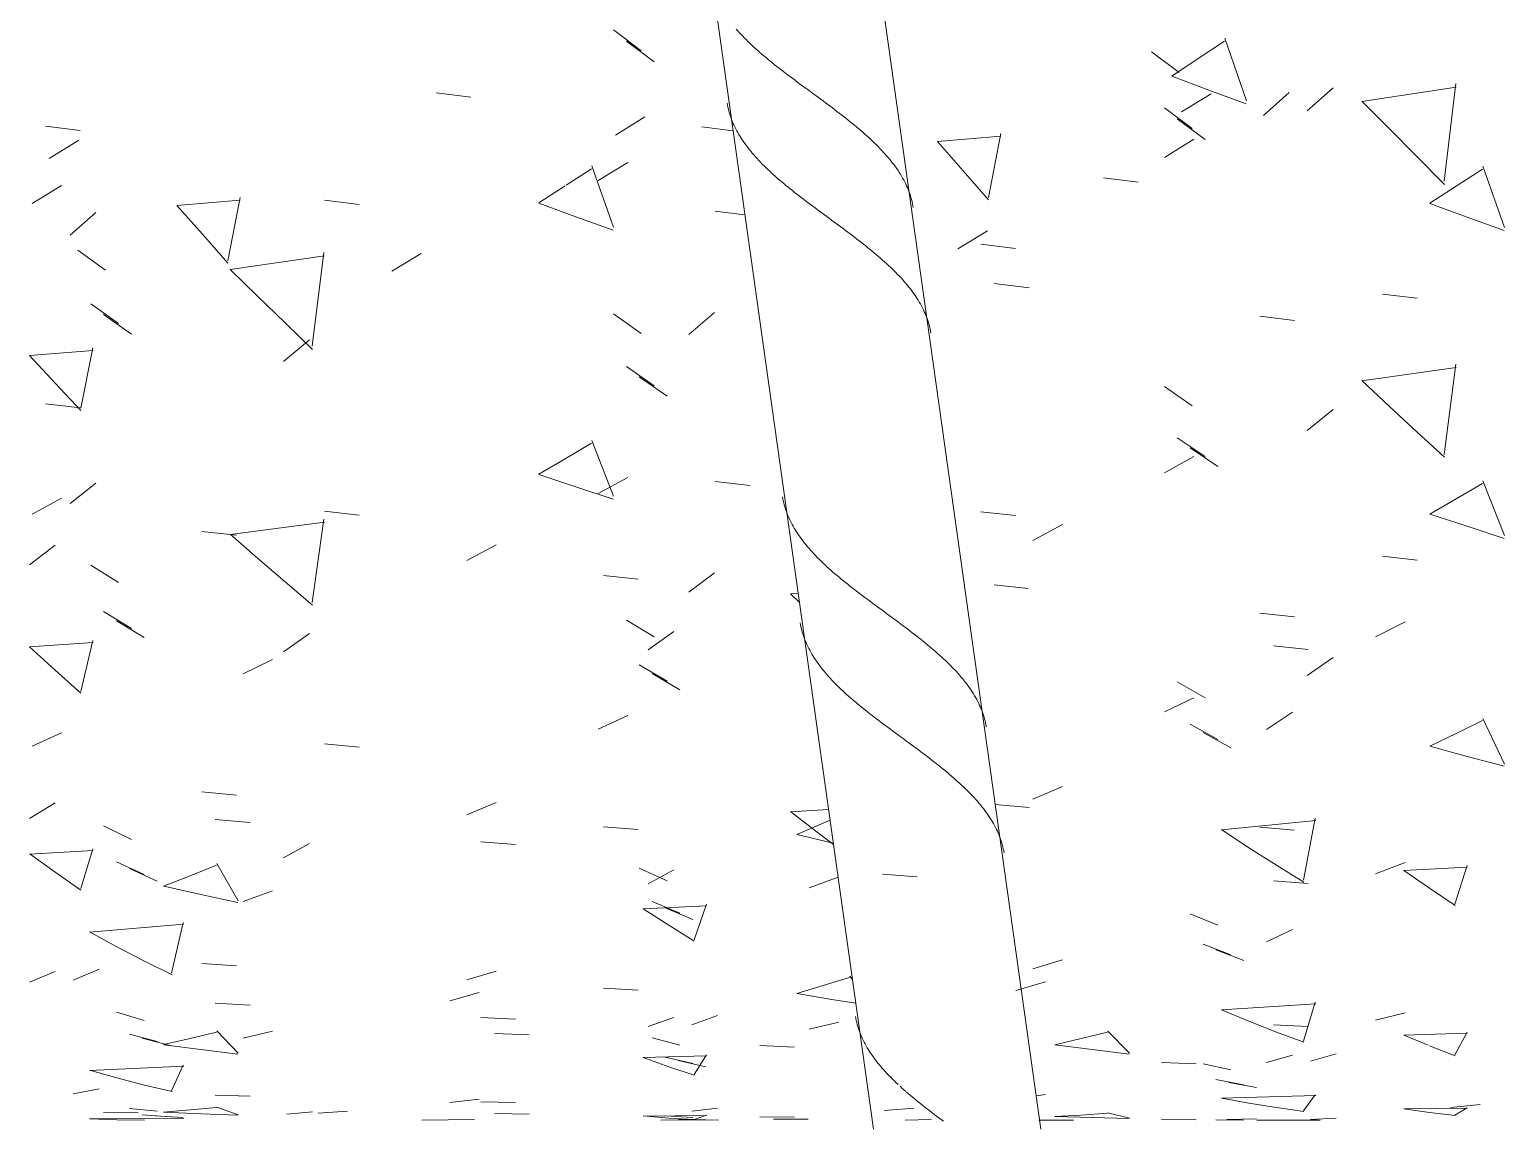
# Model space of a CAD drawing. Header units: inches. Extents: x -16566 to 235, y -92 to 81.
# Drawn here: x -16550.211 to -16545.761, y -55.836 to -52.539 of the extents above; entities that cross this region are included whole.
import ezdxf

# ---------------------------------------------------------------- set-up
doc = ezdxf.new("R2010")
doc.units = ezdxf.units.IN
doc.header["$MEASUREMENT"] = 0
doc.layers.add('A-WALL', color=113, linetype='Continuous', lineweight=18)
doc.layers.add('A-WALL-PATT', color=111, linetype='Continuous', lineweight=18)

# ---------------------------------------------------------------- blocks, each defined once
blk = doc.blocks.new('FP_1-DETAIL - FLOOR FRAMING - HOLLOWCORE SLAB FRONT')
at = {"layer": 'A-WALL-PATT', "color": 8, "lineweight": 9}
for p, q in [((16758.7396, -52.5746), (16758.8234, -52.6376)), ((16760.7937, -52.7849), (16760.8716, -52.7154)), ((16760.4016, -52.8089), (16760.4854, -52.8713)), ((16760.3631, -52.9257), (16760.4521, -52.8709)), ((16758.6548, -52.9952), (16758.7439, -52.9406)), ((16761.324, -52.9523), (16761.3889, -53.1374)), ((16761.2432, -53.0127), (16761.3228, -52.9611)), ((16756.9466, -53.0644), (16757.0357, -53.0101)), ((16761.1636, -53.0642), (16761.2432, -53.0127)), ((16757.8287, -53.0544), (16757.9334, -53.0676)), ((16761.1639, -53.0647), (16761.2759, -53.1057)), ((16761.2759, -53.1057), (16761.388, -53.1466)), ((16759.8497, -53.3064), (16759.9544, -53.3193)), ((16757.1622, -53.3996), (16757.246, -53.4591)), ((16760.6508, -53.4047), (16760.7555, -53.4175)), ((16757.7054, -53.5418), (16757.7833, -53.4764)), ((16756.939, -53.524), (16757.1303, -53.5087)), ((16756.939, -53.5234), (16757.0162, -53.6071)), ((16757.1301, -53.5008), (16757.0931, -53.6828)), ((16757.0162, -53.6071), (16757.0933, -53.6899)), ((16758.7785, -53.5878), (16758.8623, -53.6459)), ((16760.4406, -53.8025), (16760.5243, -53.8589)), ((16757.4586, -54.0544), (16757.5633, -54.066)), ((16759.9662, -54.0818), (16760.0553, -54.0339)), ((16756.9386, -54.155), (16757.0165, -54.0957)), ((16758.258, -54.142), (16758.347, -54.0947)), ((16758.6706, -54.1873), (16758.7753, -54.1986)), ((16757.2011, -54.3241), (16757.2849, -54.3749)), ((16760.9997, -54.3727), (16761.0888, -54.3278)), ((16758.8048, -54.4122), (16758.8827, -54.3563)), ((16760.6915, -54.4004), (16760.7962, -54.4112)), ((16757.5833, -54.4845), (16757.6723, -54.4409)), ((16758.8174, -54.4837), (16758.9012, -54.5324)), ((16760.671, -54.6528), (16760.7489, -54.6007)), ((16760.4795, -54.6617), (16760.5632, -54.7077)), ((16757.4993, -54.9242), (16757.604, -54.9331)), ((16760.5346, -54.9548), (16760.6177, -55.0093)), ((16760.5348, -54.9552), (16760.8194, -54.9269)), ((16760.8177, -54.9199), (16760.7823, -55.1078)), ((16758.3004, -54.9914), (16758.4051, -55)), ((16760.6177, -55.0093), (16760.7007, -55.0623)), ((16757.24, -55.0723), (16757.3238, -55.1104)), ((16757.3434, -55.1256), (16757.423, -55.0942)), ((16757.423, -55.0942), (16757.5026, -55.0621)), ((16757.5038, -55.0566), (16757.5687, -55.1696)), ((16759.5124, -55.0888), (16759.6171, -55.097)), ((16760.7007, -55.0623), (16760.7838, -55.1137)), ((16761.0855, -55.0781), (16761.2768, -55.0681)), ((16761.0855, -55.0777), (16761.1626, -55.1318)), ((16761.2766, -55.0629), (16761.2396, -55.1796)), ((16757.3437, -55.1259), (16757.4557, -55.1507)), ((16761.1626, -55.1318), (16761.2398, -55.184)), ((16757.4557, -55.1507), (16757.5677, -55.1751)), ((16758.9813, -55.1797), (16758.9443, -55.2876)), ((16758.7903, -55.1938), (16758.9815, -55.1845)), ((16758.7903, -55.1934), (16758.8674, -55.2435)), ((16758.8563, -55.1906), (16758.9401, -55.2259)), ((16757.1194, -55.2637), (16757.2025, -55.3084)), ((16757.1196, -55.2641), (16757.4042, -55.2406)), ((16757.4025, -55.2348), (16757.3672, -55.388)), ((16758.8674, -55.2435), (16758.9445, -55.2917)), ((16757.2025, -55.3084), (16757.2856, -55.3514)), ((16757.2856, -55.3514), (16757.3687, -55.3926)), ((16760.5184, -55.3176), (16760.6022, -55.3494)), ((16757.0708, -55.4094), (16757.1486, -55.3761)), ((16758.2064, -55.4712), (16758.2955, -55.4467)), ((16759.9146, -55.4399), (16760.0037, -55.4144)), ((16758.937, -55.544), (16759.0148, -55.5162)), ((16758.3412, -55.5697), (16758.4459, -55.5747)), ((16760.1117, -55.5855), (16760.1913, -55.5662)), ((16760.1926, -55.5628), (16760.2574, -55.6297)), ((16757.2789, -55.5842), (16757.3627, -55.6066)), ((16759.1423, -55.6068), (16759.247, -55.6115)), ((16760.0321, -55.6042), (16760.1117, -55.5855)), ((16760.0324, -55.6044), (16760.1444, -55.6188)), ((16760.1444, -55.6188), (16760.2565, -55.6328)), ((16758.8953, -55.6518), (16758.979, -55.6709)), ((16760.3542, -55.6578), (16760.4589, -55.6619)), ((16760.8032, -55.6538), (16760.881, -55.6315)), ((16760.5573, -55.7176), (16760.6411, -55.7327)), ((16757.7148, -55.8141), (16757.7927, -55.8065)), ((16757.8095, -55.8109), (16757.8986, -55.8046)), ((16759.5178, -55.8027), (16759.6068, -55.7952)), ((16761.226, -55.7931), (16761.3151, -55.7845)), ((16757.162, -55.8084), (16757.2667, -55.8099)), ((16757.3178, -55.819), (16757.4016, -55.8237)), ((16758.122, -55.8318), (16758.2016, -55.8309)), ((16758.2016, -55.8309), (16758.2812, -55.8293)), ((16758.8431, -55.8317), (16758.9321, -55.8306)), ((16758.9342, -55.8304), (16759.0179, -55.8317)), ((16759.183, -55.8287), (16759.2877, -55.8292)), ((16759.581, -55.8316), (16759.6589, -55.8301)), ((16759.9841, -55.8316), (16760.0888, -55.8317)), ((16760.5513, -55.8302), (16760.6404, -55.8281)), ((16760.6415, -55.8318), (16760.8328, -55.8317))]:
    blk.add_line(p, q, dxfattribs=at)
blk = doc.blocks.new('FP_3-DETAIL - FLOOR FRAMING - HOLLOWCORE SLAB FRONT')
at = {"layer": 'A-WALL-PATT', "color": 9, "lineweight": 9}
for p, q in [((16758.7007, -52.5408), (16758.7845, -52.6039)), ((16760.959, -52.7564), (16761.2436, -52.7134)), ((16761.2419, -52.7028), (16761.2066, -52.9973)), ((16760.3627, -52.7755), (16760.4465, -52.8379)), ((16760.9588, -52.7557), (16761.0419, -52.8398)), ((16756.9869, -52.8315), (16757.0916, -52.8448)), ((16761.0419, -52.8398), (16761.125, -52.9236)), ((16758.6353, -52.9511), (16758.7002, -53.1363)), ((16761.125, -52.9236), (16761.2081, -53.007)), ((16758.5577, -53.0094), (16758.6341, -52.9599)), ((16758.4749, -53.063), (16758.5545, -53.0115)), ((16758.4752, -53.0635), (16758.5872, -53.1045)), ((16759.0079, -53.0876), (16759.0971, -53.0988)), ((16757.0613, -53.1602), (16757.1392, -53.0923)), ((16758.5872, -53.1045), (16758.6992, -53.1455)), ((16757.5438, -53.2643), (16757.8284, -53.2227)), ((16757.8268, -53.2125), (16757.7914, -53.4958)), ((16759.809, -53.1879), (16759.9137, -53.201)), ((16757.5437, -53.2636), (16757.6267, -53.3447)), ((16757.6267, -53.3447), (16757.7098, -53.4252)), ((16761.0209, -53.338), (16761.1256, -53.3509)), ((16757.1233, -53.3676), (16757.207, -53.4273)), ((16758.9275, -53.4601), (16759.0054, -53.3941)), ((16757.7098, -53.4252), (16757.7929, -53.505)), ((16758.7396, -53.5565), (16758.8234, -53.6149)), ((16760.7937, -53.7503), (16760.8716, -53.6866)), ((16760.4016, -53.7721), (16760.4854, -53.8288)), ((16760.3631, -53.8781), (16760.4521, -53.8285)), ((16758.6548, -53.9406), (16758.7439, -53.8915)), ((16761.2432, -53.9563), (16761.3228, -53.91)), ((16761.324, -53.902), (16761.3889, -54.0673)), ((16756.9466, -54.0025), (16757.0357, -53.9539)), ((16761.1636, -54.0022), (16761.2432, -53.9563)), ((16757.8287, -53.9935), (16757.9334, -54.0053)), ((16761.1639, -54.0027), (16761.2759, -54.0392)), ((16761.2759, -54.0392), (16761.388, -54.0755)), ((16759.2343, -54.2435), (16759.2578, -54.2418)), ((16759.2343, -54.2429), (16759.2616, -54.2691)), ((16759.8497, -54.2158), (16759.9513, -54.2267)), ((16757.1622, -54.2966), (16757.246, -54.3478)), ((16760.6508, -54.301), (16760.7555, -54.312)), ((16757.7054, -54.4184), (16757.7833, -54.3626)), ((16756.939, -54.4033), (16757.1303, -54.3902)), ((16756.939, -54.4027), (16757.0162, -54.4737)), ((16757.1301, -54.3834), (16757.0931, -54.5374)), ((16758.7785, -54.4574), (16758.8623, -54.5064)), ((16757.0162, -54.4737), (16757.0933, -54.5433)), ((16760.4406, -54.6368), (16760.5243, -54.6832)), ((16759.9662, -54.8629), (16760.0553, -54.8248)), ((16757.4586, -54.8411), (16757.5633, -54.8504)), ((16756.9386, -54.9207), (16757.0165, -54.8739)), ((16758.258, -54.9105), (16758.347, -54.8731)), ((16758.6706, -54.9459), (16758.7753, -54.9548)), ((16759.2535, -54.9692), (16759.3331, -54.9349)), ((16759.3331, -54.9349), (16759.3539, -54.9258)), ((16759.2538, -54.9696), (16759.3638, -54.9961)), ((16757.2011, -55.0515), (16757.2849, -55.0901)), ((16758.8048, -55.1182), (16758.8827, -55.076)), ((16760.9997, -55.0884), (16761.0888, -55.0544)), ((16759.2915, -55.1307), (16759.3782, -55.0985)), ((16760.6915, -55.1093), (16760.7962, -55.1174)), ((16757.5833, -55.1719), (16757.6723, -55.1396)), ((16758.8174, -55.1714), (16758.9012, -55.2071)), ((16760.671, -55.2938), (16760.7489, -55.2567)), ((16760.4795, -55.3002), (16760.5632, -55.3325)), ((16757.4993, -55.4787), (16757.604, -55.4845)), ((16760.5348, -55.4988), (16760.8194, -55.4805)), ((16760.8177, -55.4759), (16760.7823, -55.5933)), ((16758.3004, -55.5218), (16758.4051, -55.5272)), ((16760.5346, -55.4985), (16760.6177, -55.5331)), ((16760.6177, -55.5331), (16760.7007, -55.5658)), ((16757.24, -55.5719), (16757.3238, -55.5948)), ((16757.423, -55.5851), (16757.5026, -55.5657)), ((16757.5038, -55.5623), (16757.5687, -55.6293)), ((16760.7007, -55.5658), (16760.7838, -55.5967)), ((16761.0855, -55.5754), (16761.2768, -55.5694)), ((16761.0855, -55.5752), (16761.159, -55.6059)), ((16761.2766, -55.5662), (16761.2396, -55.635)), ((16757.3434, -55.6038), (16757.423, -55.5851)), ((16757.3437, -55.604), (16757.4557, -55.6184)), ((16757.4557, -55.6184), (16757.5677, -55.6324)), ((16761.1626, -55.6074), (16761.2398, -55.6375)), ((16757.1196, -55.6814), (16757.4042, -55.6688)), ((16757.4025, -55.6657), (16757.3672, -55.7429)), ((16758.7903, -55.643), (16758.9815, -55.6378)), ((16758.7903, -55.6428), (16758.8674, -55.6704)), ((16758.8563, -55.6412), (16758.9401, -55.6608)), ((16758.8674, -55.6704), (16758.9445, -55.6958)), ((16758.9813, -55.635), (16758.9443, -55.6937)), ((16757.1194, -55.6812), (16757.2025, -55.7044)), ((16757.2025, -55.7044), (16757.2856, -55.7257)), ((16760.5184, -55.7091), (16760.6022, -55.7247)), ((16757.0708, -55.7526), (16757.1486, -55.7374)), ((16757.2856, -55.7257), (16757.3687, -55.7451)), ((16759.9758, -55.7583), (16760.0037, -55.7548)), ((16758.2064, -55.7785), (16758.2955, -55.7686)), ((16758.937, -55.8044), (16759.0148, -55.7952)), ((16757.2789, -55.816), (16757.3627, -55.8213)), ((16758.3412, -55.8121), (16758.4459, -55.8135)), ((16758.8953, -55.8292), (16758.979, -55.8311)), ((16759.1423, -55.8214), (16759.247, -55.8224)), ((16760.0321, -55.8208), (16760.1117, -55.8163)), ((16760.0324, -55.8208), (16760.1444, -55.8239)), ((16760.1117, -55.8163), (16760.1913, -55.8111)), ((16760.1444, -55.8239), (16760.2565, -55.8264)), ((16760.1926, -55.8101), (16760.2574, -55.8259)), ((16760.3542, -55.8299), (16760.4589, -55.8303)), ((16760.8032, -55.8295), (16760.881, -55.8262))]:
    blk.add_line(p, q, dxfattribs=at)
blk = doc.blocks.new('FP_5-DETAIL - FLOOR FRAMING - HOLLOWCORE SLAB FRONT')
at = {"layer": 'A-WALL-PATT', "color": 9, "lineweight": 9}
for p, q in [((16760.4646, -52.6274), (16760.5442, -52.5748)), ((16760.5454, -52.5658), (16760.6103, -52.7549)), ((16760.3238, -52.6068), (16760.4076, -52.6697)), ((16760.385, -52.6799), (16760.4646, -52.6274)), ((16760.3853, -52.6804), (16760.4973, -52.7224)), ((16758.1661, -52.7308), (16758.2707, -52.7442)), ((16760.4146, -52.7885), (16760.5037, -52.7333)), ((16760.4973, -52.7224), (16760.6093, -52.7643)), ((16760.6616, -52.7986), (16760.7395, -52.7292)), ((16758.7064, -52.8586), (16758.7955, -52.8035)), ((16758.9671, -52.8333), (16759.0615, -52.8454)), ((16759.6783, -52.8777), (16759.8695, -52.8615)), ((16759.8693, -52.8532), (16759.8323, -53.0465)), ((16756.9982, -52.9284), (16757.0872, -52.8735)), ((16759.6783, -52.8771), (16759.7554, -52.9658)), ((16759.7554, -52.9658), (16759.8325, -53.054)), ((16760.1791, -52.9875), (16760.2838, -53.0007)), ((16757.5741, -53.0467), (16757.5371, -53.2373)), ((16757.383, -53.0709), (16757.5743, -53.0549)), ((16757.383, -53.0703), (16757.4602, -53.1578)), ((16757.4602, -53.1578), (16757.5373, -53.2448)), ((16759.7399, -53.2013), (16759.829, -53.1475)), ((16757.0844, -53.2055), (16757.1681, -53.2661)), ((16758.0317, -53.2693), (16758.1208, -53.2158)), ((16758.7007, -53.3975), (16758.7845, -53.457)), ((16760.959, -53.5997), (16761.2436, -53.5596)), ((16761.2419, -53.5498), (16761.2066, -53.8221)), ((16760.3627, -53.6175), (16760.4465, -53.6754)), ((16760.9588, -53.5991), (16761.0419, -53.6772)), ((16756.9869, -53.6695), (16757.0916, -53.6818)), ((16761.0419, -53.6772), (16761.125, -53.7545)), ((16761.125, -53.7545), (16761.2081, -53.8309)), ((16758.5545, -53.8351), (16758.6341, -53.7879)), ((16758.6353, -53.7798), (16758.7002, -53.9485)), ((16758.4749, -53.882), (16758.5545, -53.8351)), ((16758.4752, -53.8825), (16758.5872, -53.9198)), ((16757.0613, -53.9702), (16757.1392, -53.9087)), ((16758.5872, -53.9198), (16758.6992, -53.9569)), ((16759.0079, -53.9044), (16759.1126, -53.9164)), ((16757.5438, -54.0638), (16757.8284, -54.0265)), ((16757.8268, -54.0173), (16757.7914, -54.2691)), ((16759.809, -53.9952), (16759.9137, -54.0069)), ((16757.5437, -54.0632), (16757.6267, -54.1356)), ((16757.1233, -54.156), (16757.207, -54.2088)), ((16757.6267, -54.1356), (16757.7098, -54.207)), ((16761.0209, -54.1296), (16761.1256, -54.1411)), ((16758.9275, -54.2378), (16759.0054, -54.1794)), ((16757.7098, -54.207), (16757.7929, -54.2772)), ((16758.7396, -54.3222), (16758.8234, -54.3731)), ((16760.7937, -54.4899), (16760.8716, -54.4352)), ((16760.4016, -54.5086), (16760.4854, -54.5569)), ((16760.3631, -54.5987), (16760.4521, -54.5567)), ((16758.6548, -54.6514), (16758.7439, -54.6101)), ((16761.2432, -54.6645), (16761.3228, -54.6256)), ((16761.324, -54.6189), (16761.3889, -54.757)), ((16756.9466, -54.7031), (16757.0357, -54.6625)), ((16761.1636, -54.7029), (16761.2432, -54.6645)), ((16757.8287, -54.6956), (16757.9334, -54.7054)), ((16761.1639, -54.7033), (16761.2759, -54.7337)), ((16761.2759, -54.7337), (16761.388, -54.7637)), ((16759.2343, -54.9009), (16759.3495, -54.8943)), ((16759.2343, -54.9005), (16759.3114, -54.9599)), ((16759.8522, -54.8787), (16759.9544, -54.8876)), ((16757.1622, -54.9436), (16757.246, -54.9845)), ((16759.3114, -54.9599), (16759.3643, -54.9994)), ((16760.6508, -54.9472), (16760.7555, -54.956)), ((16757.7054, -55.0403), (16757.7833, -54.9963)), ((16756.939, -55.0284), (16757.1303, -55.0181)), ((16756.9402, -55.0288), (16757.0162, -55.0836)), ((16757.1301, -55.0128), (16757.0931, -55.1329)), ((16757.0162, -55.0836), (16757.0933, -55.1375)), ((16758.7785, -55.0709), (16758.8623, -55.109)), ((16760.4406, -55.2087), (16760.5243, -55.2435)), ((16757.4586, -55.3593), (16757.5633, -55.3659)), ((16759.9662, -55.3749), (16760.0553, -55.3475)), ((16756.9388, -55.4157), (16757.0165, -55.3827)), ((16758.258, -55.4086), (16758.347, -55.3822)), ((16759.3331, -55.4257), (16759.4127, -55.4012)), ((16759.4139, -55.397), (16759.4215, -55.407)), ((16758.6706, -55.4334), (16758.7753, -55.4395)), ((16759.2535, -55.4495), (16759.3331, -55.4257)), ((16759.2538, -55.4497), (16759.3658, -55.4683)), ((16759.3658, -55.4683), (16759.4317, -55.479)), ((16757.2011, -55.5054), (16757.2849, -55.531)), ((16758.8048, -55.5494), (16758.8827, -55.5218)), ((16759.2915, -55.5575), (16759.3806, -55.5359)), ((16760.9997, -55.5299), (16761.0888, -55.5074)), ((16757.5833, -55.5838), (16757.6723, -55.5632)), ((16758.8174, -55.5834), (16758.9012, -55.6058)), ((16760.6915, -55.5436), (16760.7962, -55.5489)), ((16760.4795, -55.6617), (16760.5632, -55.6802)), ((16760.671, -55.658), (16760.7489, -55.636)), ((16757.4993, -55.7565), (16757.604, -55.7592)), ((16760.5348, -55.7658), (16760.8194, -55.7573)), ((16760.8177, -55.7552), (16760.7823, -55.804)), ((16757.24, -55.7963), (16757.3238, -55.8045)), ((16757.3434, -55.8076), (16757.423, -55.8011)), ((16757.423, -55.8011), (16757.5026, -55.7939)), ((16757.5038, -55.7926), (16757.5687, -55.8155)), ((16758.3004, -55.776), (16758.4051, -55.7783)), ((16760.5346, -55.7656), (16760.6177, -55.7808)), ((16760.6177, -55.7808), (16760.7007, -55.794)), ((16760.7007, -55.794), (16760.7838, -55.8052)), ((16761.0855, -55.7976), (16761.2768, -55.7953)), ((16761.0855, -55.7975), (16761.1626, -55.8088)), ((16761.2766, -55.7941), (16761.2396, -55.8171)), ((16757.1194, -55.8276), (16757.2025, -55.8308)), ((16757.1196, -55.8277), (16757.4042, -55.8253)), ((16757.2025, -55.8308), (16757.2856, -55.8319)), ((16757.3437, -55.8076), (16757.4557, -55.8123)), ((16757.4557, -55.8123), (16757.5677, -55.8164)), ((16758.7903, -55.8193), (16758.9815, -55.8179)), ((16758.7903, -55.8192), (16758.8674, -55.8256)), ((16758.8563, -55.8188), (16758.9401, -55.8236)), ((16758.8674, -55.8256), (16758.9445, -55.8298)), ((16758.9813, -55.8171), (16758.9443, -55.8295)), ((16760.5184, -55.8312), (16760.6022, -55.8319)), ((16761.1626, -55.8088), (16761.2398, -55.8178))]:
    blk.add_line(p, q, dxfattribs=at)
blk = doc.blocks.new('Dowel6 - Dowel-1940222-DETAIL - FLOOR FRAMING - HOLLOWCORE SLAB FRONT')
at = {"layer": 'A-WALL', "lineweight": 9}
for name in ['FP_1-DETAIL - FLOOR FRAMING - HOLLOWCORE SLAB FRONT', 'FP_3-DETAIL - FLOOR FRAMING - HOLLOWCORE SLAB FRONT', 'FP_5-DETAIL - FLOOR FRAMING - HOLLOWCORE SLAB FRONT']:
    blk.add_blockref(name, (-16653.575, 0), dxfattribs=at)
blk = doc.blocks.new('FP_7-DETAIL - FLOOR FRAMING - HOLLOWCORE SLAB FRONT')
at = {"layer": 'A-WALL', "lineweight": 9}
for p, q in [((16758.5705, -49.3516), (16759.3501, -54.899)), ((16759.8551, -54.899), (16759.0754, -49.3516)), ((16759.3502, -54.8993), (16759.485, -55.8586)), ((16759.9899, -55.8586), (16759.8551, -54.8993))]:
    blk.add_line(p, q, dxfattribs=at)
at = {"layer": 'A-WALL-PATT', "color": 8, "lineweight": 9}
for p, q in [((16759.0707, -52.5381), (16759.0756, -52.5436)), ((16759.0756, -52.5436), (16759.0806, -52.5491)), ((16759.0806, -52.5491), (16759.0857, -52.5546)), ((16759.0857, -52.5546), (16759.0909, -52.56)), ((16759.0909, -52.56), (16759.0962, -52.5655)), ((16759.0962, -52.5655), (16759.1016, -52.5709)), ((16759.1016, -52.5709), (16759.1071, -52.5763)), ((16759.1071, -52.5763), (16759.1128, -52.5818)), ((16759.1128, -52.5818), (16759.1185, -52.5871)), ((16759.1185, -52.5871), (16759.1243, -52.5925)), ((16759.1243, -52.5925), (16759.1302, -52.5979)), ((16759.1302, -52.5979), (16759.1362, -52.6032)), ((16759.1362, -52.6032), (16759.1422, -52.6086)), ((16759.1422, -52.6086), (16759.1484, -52.6139)), ((16759.1484, -52.6139), (16759.1546, -52.6192)), ((16759.1546, -52.6192), (16759.1609, -52.6245)), ((16759.1609, -52.6245), (16759.1673, -52.6298)), ((16759.1673, -52.6298), (16759.1738, -52.6351)), ((16759.1738, -52.6351), (16759.1803, -52.6404)), ((16759.1803, -52.6404), (16759.1869, -52.6457)), ((16759.1869, -52.6457), (16759.1935, -52.651)), ((16759.1935, -52.651), (16759.2002, -52.6562)), ((16759.2002, -52.6562), (16759.207, -52.6615)), ((16759.207, -52.6615), (16759.2137, -52.6667)), ((16759.2137, -52.6667), (16759.2206, -52.6719)), ((16759.2206, -52.6719), (16759.2275, -52.6772)), ((16759.2275, -52.6772), (16759.2344, -52.6824)), ((16759.2344, -52.6824), (16759.2413, -52.6876)), ((16759.2413, -52.6876), (16759.2483, -52.6928)), ((16759.2483, -52.6928), (16759.2553, -52.698)), ((16759.2553, -52.698), (16759.2623, -52.7032)), ((16759.2623, -52.7032), (16759.2694, -52.7084)), ((16759.2694, -52.7084), (16759.2764, -52.7137)), ((16759.2764, -52.7137), (16759.2835, -52.7189)), ((16759.2835, -52.7189), (16759.2906, -52.7241)), ((16759.2906, -52.7241), (16759.2977, -52.7293)), ((16759.2977, -52.7293), (16759.3047, -52.7345)), ((16759.3047, -52.7345), (16759.3118, -52.7397)), ((16759.0436, -52.7623), (16759.0447, -52.7683)), ((16759.0447, -52.7683), (16759.0459, -52.7744)), ((16759.0459, -52.7744), (16759.0473, -52.7804)), ((16759.0473, -52.7804), (16759.0488, -52.7863)), ((16759.3118, -52.7397), (16759.3189, -52.7449)), ((16759.3189, -52.7449), (16759.326, -52.7501)), ((16759.326, -52.7501), (16759.333, -52.7553)), ((16759.333, -52.7553), (16759.34, -52.7605)), ((16759.34, -52.7605), (16759.347, -52.7657)), ((16759.347, -52.7657), (16759.354, -52.7709)), ((16759.354, -52.7709), (16759.361, -52.7761)), ((16759.361, -52.7761), (16759.3679, -52.7814)), ((16759.0488, -52.7863), (16759.0505, -52.7923)), ((16759.0505, -52.7923), (16759.0524, -52.7982)), ((16759.0524, -52.7982), (16759.0544, -52.8042)), ((16759.0544, -52.8042), (16759.0565, -52.8101)), ((16759.0565, -52.8101), (16759.0588, -52.8159)), ((16759.0588, -52.8159), (16759.0612, -52.8218)), ((16759.0612, -52.8218), (16759.0638, -52.8276)), ((16759.3679, -52.7814), (16759.3747, -52.7866)), ((16759.3747, -52.7866), (16759.3816, -52.7918)), ((16759.3816, -52.7918), (16759.3884, -52.7971)), ((16759.3884, -52.7971), (16759.3951, -52.8023)), ((16759.3951, -52.8023), (16759.4018, -52.8076)), ((16759.4018, -52.8076), (16759.4084, -52.8128)), ((16759.4084, -52.8128), (16759.415, -52.8181)), ((16759.415, -52.8181), (16759.4215, -52.8234)), ((16759.4215, -52.8234), (16759.428, -52.8287)), ((16759.0638, -52.8276), (16759.0666, -52.8334)), ((16759.0666, -52.8334), (16759.0694, -52.8392)), ((16759.0694, -52.8392), (16759.0725, -52.845)), ((16759.0725, -52.845), (16759.0756, -52.8507)), ((16759.0756, -52.8507), (16759.0789, -52.8565)), ((16759.0789, -52.8565), (16759.0824, -52.8622)), ((16759.0824, -52.8622), (16759.086, -52.8679)), ((16759.086, -52.8679), (16759.0897, -52.8735)), ((16759.428, -52.8287), (16759.4344, -52.834)), ((16759.4344, -52.834), (16759.4407, -52.8393)), ((16759.4407, -52.8393), (16759.4469, -52.8446)), ((16759.4469, -52.8446), (16759.4531, -52.8499)), ((16759.4531, -52.8499), (16759.4592, -52.8553)), ((16759.4592, -52.8553), (16759.4651, -52.8606)), ((16759.4651, -52.8606), (16759.471, -52.866)), ((16759.471, -52.866), (16759.4769, -52.8714)), ((16759.0897, -52.8735), (16759.0936, -52.8792)), ((16759.0936, -52.8792), (16759.0975, -52.8848)), ((16759.0975, -52.8848), (16759.1017, -52.8905)), ((16759.1017, -52.8905), (16759.1059, -52.896)), ((16759.1059, -52.896), (16759.1103, -52.9016)), ((16759.1103, -52.9016), (16759.1148, -52.9072)), ((16759.1148, -52.9072), (16759.1194, -52.9127)), ((16759.1194, -52.9127), (16759.1242, -52.9183)), ((16759.4769, -52.8714), (16759.4826, -52.8768)), ((16759.4826, -52.8768), (16759.4882, -52.8822)), ((16759.4882, -52.8822), (16759.4937, -52.8876)), ((16759.4937, -52.8876), (16759.4991, -52.893)), ((16759.4991, -52.893), (16759.5044, -52.8985)), ((16759.5044, -52.8985), (16759.5096, -52.9039)), ((16759.5096, -52.9039), (16759.5147, -52.9094)), ((16759.5147, -52.9094), (16759.5197, -52.9149)), ((16759.1242, -52.9183), (16759.129, -52.9238)), ((16759.129, -52.9238), (16759.134, -52.9293)), ((16759.134, -52.9293), (16759.1391, -52.9348)), ((16759.1391, -52.9348), (16759.1443, -52.9402)), ((16759.1443, -52.9402), (16759.1496, -52.9457)), ((16759.1496, -52.9457), (16759.155, -52.9511)), ((16759.155, -52.9511), (16759.1606, -52.9565)), ((16759.1606, -52.9565), (16759.1662, -52.9619)), ((16759.5197, -52.9149), (16759.5246, -52.9204)), ((16759.5246, -52.9204), (16759.5293, -52.926)), ((16759.5293, -52.926), (16759.534, -52.9315)), ((16759.534, -52.9315), (16759.5385, -52.9371)), ((16759.5385, -52.9371), (16759.5428, -52.9427)), ((16759.5428, -52.9427), (16759.5471, -52.9482)), ((16759.5471, -52.9482), (16759.5512, -52.9539)), ((16759.5512, -52.9539), (16759.5552, -52.9595)), ((16759.1662, -52.9619), (16759.1719, -52.9673)), ((16759.1719, -52.9673), (16759.1777, -52.9727)), ((16759.1777, -52.9727), (16759.1836, -52.9781)), ((16759.1836, -52.9781), (16759.1896, -52.9834)), ((16759.1896, -52.9834), (16759.1957, -52.9888)), ((16759.1957, -52.9888), (16759.2018, -52.9941)), ((16759.2018, -52.9941), (16759.2081, -52.9994)), ((16759.2081, -52.9994), (16759.2144, -53.0047)), ((16759.5552, -52.9595), (16759.5591, -52.9652)), ((16759.5591, -52.9652), (16759.5628, -52.9708)), ((16759.5628, -52.9708), (16759.5664, -52.9765)), ((16759.5664, -52.9765), (16759.5698, -52.9822)), ((16759.5698, -52.9822), (16759.5731, -52.988)), ((16759.5731, -52.988), (16759.5763, -52.9937)), ((16759.5763, -52.9937), (16759.5793, -52.9995)), ((16759.5793, -52.9995), (16759.5822, -53.0053)), ((16759.2144, -53.0047), (16759.2208, -53.01)), ((16759.2208, -53.01), (16759.2272, -53.0153)), ((16759.2272, -53.0153), (16759.2337, -53.0206)), ((16759.2337, -53.0206), (16759.2403, -53.0259)), ((16759.2403, -53.0259), (16759.2469, -53.0311)), ((16759.2469, -53.0311), (16759.2536, -53.0364)), ((16759.2536, -53.0364), (16759.2604, -53.0416)), ((16759.2604, -53.0416), (16759.2672, -53.0469)), ((16759.2672, -53.0469), (16759.274, -53.0521)), ((16759.5822, -53.0053), (16759.5849, -53.0111)), ((16759.5849, -53.0111), (16759.5875, -53.0169)), ((16759.5875, -53.0169), (16759.59, -53.0228)), ((16759.59, -53.0228), (16759.5922, -53.0286)), ((16759.5922, -53.0286), (16759.5944, -53.0345)), ((16759.5944, -53.0345), (16759.5964, -53.0405)), ((16759.5964, -53.0405), (16759.5982, -53.0464)), ((16759.5982, -53.0464), (16759.5999, -53.0524)), ((16759.274, -53.0521), (16759.2809, -53.0573)), ((16759.2809, -53.0573), (16759.2878, -53.0626)), ((16759.2878, -53.0626), (16759.2947, -53.0678)), ((16759.2947, -53.0678), (16759.3017, -53.073)), ((16759.3017, -53.073), (16759.3087, -53.0782)), ((16759.3087, -53.0782), (16759.3158, -53.0834)), ((16759.3158, -53.0834), (16759.3228, -53.0886)), ((16759.3228, -53.0886), (16759.3299, -53.0938)), ((16759.5999, -53.0524), (16759.6015, -53.0583)), ((16759.6015, -53.0583), (16759.6029, -53.0643)), ((16759.6029, -53.0643), (16759.6041, -53.0704)), ((16759.6041, -53.0704), (16759.6052, -53.0764)), ((16759.3299, -53.0938), (16759.3369, -53.099)), ((16759.3369, -53.099), (16759.344, -53.1042)), ((16759.344, -53.1042), (16759.3511, -53.1094)), ((16759.3511, -53.1094), (16759.3582, -53.1146)), ((16759.3582, -53.1146), (16759.3653, -53.1198)), ((16759.3653, -53.1198), (16759.3723, -53.125)), ((16759.3723, -53.125), (16759.3794, -53.1303)), ((16759.3794, -53.1303), (16759.3864, -53.1355)), ((16759.3864, -53.1355), (16759.3935, -53.1407)), ((16759.3935, -53.1407), (16759.4005, -53.1459)), ((16759.4005, -53.1459), (16759.4074, -53.1511)), ((16759.4074, -53.1511), (16759.4144, -53.1563)), ((16759.4144, -53.1563), (16759.4213, -53.1615)), ((16759.4213, -53.1615), (16759.4282, -53.1668)), ((16759.4282, -53.1668), (16759.435, -53.172)), ((16759.435, -53.172), (16759.4418, -53.1772)), ((16759.4418, -53.1772), (16759.4485, -53.1825)), ((16759.4485, -53.1825), (16759.4552, -53.1877)), ((16759.4552, -53.1877), (16759.4619, -53.193)), ((16759.4619, -53.193), (16759.4685, -53.1983)), ((16759.4685, -53.1983), (16759.475, -53.2036)), ((16759.475, -53.2036), (16759.4814, -53.2089)), ((16759.4814, -53.2089), (16759.4878, -53.2142)), ((16759.4878, -53.2142), (16759.4941, -53.2195)), ((16759.4941, -53.2195), (16759.5004, -53.2248)), ((16759.5004, -53.2248), (16759.5065, -53.2301)), ((16759.5065, -53.2301), (16759.5126, -53.2355)), ((16759.5126, -53.2355), (16759.5186, -53.2408)), ((16759.5186, -53.2408), (16759.5245, -53.2462)), ((16759.5245, -53.2462), (16759.5303, -53.2516)), ((16759.5303, -53.2516), (16759.536, -53.2569)), ((16759.536, -53.2569), (16759.5416, -53.2624)), ((16759.5416, -53.2624), (16759.5471, -53.2678)), ((16759.5471, -53.2678), (16759.5526, -53.2732)), ((16759.5526, -53.2732), (16759.5579, -53.2787)), ((16759.5579, -53.2787), (16759.5631, -53.2841)), ((16759.5631, -53.2841), (16759.5682, -53.2896)), ((16759.5682, -53.2896), (16759.5732, -53.2951)), ((16759.5732, -53.2951), (16759.578, -53.3006)), ((16759.578, -53.3006), (16759.5828, -53.3061)), ((16759.5828, -53.3061), (16759.5874, -53.3117)), ((16759.5874, -53.3117), (16759.5919, -53.3173)), ((16759.5919, -53.3173), (16759.5963, -53.3228)), ((16759.5963, -53.3228), (16759.6005, -53.3284)), ((16759.6005, -53.3284), (16759.6046, -53.334)), ((16759.6046, -53.334), (16759.6086, -53.3397)), ((16759.6086, -53.3397), (16759.6125, -53.3453)), ((16759.6125, -53.3453), (16759.6162, -53.351)), ((16759.6162, -53.351), (16759.6198, -53.3567)), ((16759.6198, -53.3567), (16759.6232, -53.3624)), ((16759.6232, -53.3624), (16759.6266, -53.3681)), ((16759.6266, -53.3681), (16759.6297, -53.3739)), ((16759.6297, -53.3739), (16759.6327, -53.3797)), ((16759.6327, -53.3797), (16759.6356, -53.3855)), ((16759.6356, -53.3855), (16759.6384, -53.3913)), ((16759.6384, -53.3913), (16759.6409, -53.3971)), ((16759.6409, -53.3971), (16759.6434, -53.403)), ((16759.6434, -53.403), (16759.6457, -53.4088)), ((16759.6457, -53.4088), (16759.6478, -53.4147)), ((16759.6478, -53.4147), (16759.6498, -53.4206)), ((16759.6498, -53.4206), (16759.6517, -53.4266)), ((16759.6517, -53.4266), (16759.6534, -53.4325)), ((16759.6534, -53.4325), (16759.6549, -53.4385)), ((16759.6549, -53.4385), (16759.6563, -53.4445)), ((16759.6563, -53.4445), (16759.6575, -53.4505)), ((16759.6575, -53.4505), (16759.6586, -53.4566)), ((16759.2106, -53.9506), (16759.2117, -53.9567)), ((16759.2117, -53.9567), (16759.2129, -53.9627)), ((16759.2129, -53.9627), (16759.2143, -53.9687)), ((16759.2143, -53.9687), (16759.2158, -53.9747)), ((16759.2158, -53.9747), (16759.2175, -53.9806)), ((16759.2175, -53.9806), (16759.2194, -53.9866)), ((16759.2194, -53.9866), (16759.2214, -53.9925)), ((16759.2214, -53.9925), (16759.2235, -53.9984)), ((16759.2235, -53.9984), (16759.2258, -54.0042)), ((16759.2258, -54.0042), (16759.2282, -54.0101)), ((16759.2282, -54.0101), (16759.2308, -54.0159)), ((16759.2308, -54.0159), (16759.2336, -54.0217)), ((16759.2336, -54.0217), (16759.2365, -54.0275)), ((16759.2365, -54.0275), (16759.2395, -54.0333)), ((16759.2395, -54.0333), (16759.2426, -54.0391)), ((16759.2426, -54.0391), (16759.246, -54.0448)), ((16759.246, -54.0448), (16759.2494, -54.0505)), ((16759.2494, -54.0505), (16759.253, -54.0562)), ((16759.253, -54.0562), (16759.2567, -54.0619)), ((16759.2567, -54.0619), (16759.2606, -54.0675)), ((16759.2606, -54.0675), (16759.2646, -54.0732)), ((16759.2646, -54.0732), (16759.2687, -54.0788)), ((16759.2687, -54.0788), (16759.2729, -54.0844)), ((16759.2729, -54.0844), (16759.2773, -54.09)), ((16759.2773, -54.09), (16759.2818, -54.0955)), ((16759.2818, -54.0955), (16759.2864, -54.1011)), ((16759.2864, -54.1011), (16759.2912, -54.1066)), ((16759.2912, -54.1066), (16759.296, -54.1121)), ((16759.296, -54.1121), (16759.301, -54.1176)), ((16759.301, -54.1176), (16759.3061, -54.1231)), ((16759.3061, -54.1231), (16759.3113, -54.1285)), ((16759.3113, -54.1285), (16759.3166, -54.134)), ((16759.3166, -54.134), (16759.322, -54.1394)), ((16759.322, -54.1394), (16759.3276, -54.1448)), ((16759.3276, -54.1448), (16759.3332, -54.1503)), ((16759.3332, -54.1503), (16759.3389, -54.1556)), ((16759.3389, -54.1556), (16759.3447, -54.161)), ((16759.3447, -54.161), (16759.3506, -54.1664)), ((16759.3506, -54.1664), (16759.3566, -54.1717)), ((16759.3566, -54.1717), (16759.3627, -54.1771)), ((16759.3627, -54.1771), (16759.3688, -54.1824)), ((16759.3688, -54.1824), (16759.3751, -54.1877)), ((16759.3751, -54.1877), (16759.3814, -54.1931)), ((16759.3814, -54.1931), (16759.3878, -54.1984)), ((16759.3878, -54.1984), (16759.3942, -54.2036)), ((16759.3942, -54.2036), (16759.4007, -54.2089)), ((16759.4007, -54.2089), (16759.4073, -54.2142)), ((16759.4073, -54.2142), (16759.414, -54.2195)), ((16759.414, -54.2195), (16759.4206, -54.2247)), ((16759.4206, -54.2247), (16759.4274, -54.23)), ((16759.4274, -54.23), (16759.4342, -54.2352)), ((16759.4342, -54.2352), (16759.441, -54.2404)), ((16759.441, -54.2404), (16759.4479, -54.2457)), ((16759.4479, -54.2457), (16759.4548, -54.2509)), ((16759.4548, -54.2509), (16759.4618, -54.2561)), ((16759.4618, -54.2561), (16759.4687, -54.2613)), ((16759.4687, -54.2613), (16759.4757, -54.2665)), ((16759.4757, -54.2665), (16759.4828, -54.2717)), ((16759.4828, -54.2717), (16759.4898, -54.277)), ((16759.4898, -54.277), (16759.4969, -54.2822)), ((16759.4969, -54.2822), (16759.5039, -54.2874)), ((16759.5039, -54.2874), (16759.511, -54.2926)), ((16759.511, -54.2926), (16759.5181, -54.2978)), ((16759.264, -54.3308), (16759.2651, -54.3368)), ((16759.2651, -54.3368), (16759.2663, -54.3429)), ((16759.5181, -54.2978), (16759.5252, -54.303)), ((16759.5252, -54.303), (16759.5323, -54.3082)), ((16759.5323, -54.3082), (16759.5393, -54.3134)), ((16759.5393, -54.3134), (16759.5464, -54.3186)), ((16759.5464, -54.3186), (16759.5534, -54.3238)), ((16759.5534, -54.3238), (16759.5605, -54.329)), ((16759.5605, -54.329), (16759.5675, -54.3342)), ((16759.5675, -54.3342), (16759.5744, -54.3394)), ((16759.2663, -54.3429), (16759.2677, -54.3489)), ((16759.2677, -54.3489), (16759.2693, -54.3548)), ((16759.2693, -54.3548), (16759.271, -54.3608)), ((16759.271, -54.3608), (16759.2728, -54.3667)), ((16759.2728, -54.3667), (16759.2748, -54.3727)), ((16759.2748, -54.3727), (16759.2769, -54.3786)), ((16759.2769, -54.3786), (16759.2792, -54.3844)), ((16759.5744, -54.3394), (16759.5814, -54.3446)), ((16759.5814, -54.3446), (16759.5883, -54.3499)), ((16759.5883, -54.3499), (16759.5952, -54.3551)), ((16759.5952, -54.3551), (16759.602, -54.3603)), ((16759.602, -54.3603), (16759.6088, -54.3656)), ((16759.6088, -54.3656), (16759.6156, -54.3708)), ((16759.6156, -54.3708), (16759.6222, -54.3761)), ((16759.6222, -54.3761), (16759.6289, -54.3813)), ((16759.6289, -54.3813), (16759.6355, -54.3866)), ((16759.2792, -54.3844), (16759.2817, -54.3903)), ((16759.2817, -54.3903), (16759.2843, -54.3961)), ((16759.2843, -54.3961), (16759.287, -54.4019)), ((16759.287, -54.4019), (16759.2899, -54.4077)), ((16759.2899, -54.4077), (16759.2929, -54.4135)), ((16759.2929, -54.4135), (16759.2961, -54.4192)), ((16759.2961, -54.4192), (16759.2994, -54.425)), ((16759.2994, -54.425), (16759.3028, -54.4307)), ((16759.6355, -54.3866), (16759.642, -54.3919)), ((16759.642, -54.3919), (16759.6484, -54.3972)), ((16759.6484, -54.3972), (16759.6548, -54.4025)), ((16759.6548, -54.4025), (16759.6611, -54.4078)), ((16759.6611, -54.4078), (16759.6674, -54.4131)), ((16759.6674, -54.4131), (16759.6735, -54.4184)), ((16759.6735, -54.4184), (16759.6796, -54.4238)), ((16759.6796, -54.4238), (16759.6856, -54.4291)), ((16759.3028, -54.4307), (16759.3064, -54.4364)), ((16759.3064, -54.4364), (16759.3101, -54.442)), ((16759.3101, -54.442), (16759.314, -54.4477)), ((16759.314, -54.4477), (16759.318, -54.4533)), ((16759.318, -54.4533), (16759.3221, -54.459)), ((16759.3221, -54.459), (16759.3264, -54.4646)), ((16759.3264, -54.4646), (16759.3307, -54.4701)), ((16759.3307, -54.4701), (16759.3352, -54.4757)), ((16759.6856, -54.4291), (16759.6915, -54.4345)), ((16759.6915, -54.4345), (16759.6973, -54.4399)), ((16759.6973, -54.4399), (16759.703, -54.4453)), ((16759.703, -54.4453), (16759.7086, -54.4507)), ((16759.7086, -54.4507), (16759.7142, -54.4561)), ((16759.7142, -54.4561), (16759.7196, -54.4615)), ((16759.7196, -54.4615), (16759.7249, -54.467)), ((16759.7249, -54.467), (16759.7301, -54.4724)), ((16759.3352, -54.4757), (16759.3399, -54.4812)), ((16759.3399, -54.4812), (16759.3446, -54.4868)), ((16759.3446, -54.4868), (16759.3495, -54.4923)), ((16759.3495, -54.4923), (16759.3545, -54.4978)), ((16759.3545, -54.4978), (16759.3595, -54.5033)), ((16759.3595, -54.5033), (16759.3648, -54.5087)), ((16759.3648, -54.5087), (16759.3701, -54.5142)), ((16759.3701, -54.5142), (16759.3755, -54.5196)), ((16759.7301, -54.4724), (16759.7352, -54.4779)), ((16759.7352, -54.4779), (16759.7402, -54.4834)), ((16759.7402, -54.4834), (16759.745, -54.4889)), ((16759.745, -54.4889), (16759.7498, -54.4945)), ((16759.7498, -54.4945), (16759.7544, -54.5)), ((16759.7544, -54.5), (16759.7589, -54.5056)), ((16759.7589, -54.5056), (16759.7633, -54.5112)), ((16759.7633, -54.5112), (16759.7675, -54.5168)), ((16759.3755, -54.5196), (16759.381, -54.525)), ((16759.381, -54.525), (16759.3866, -54.5304)), ((16759.3866, -54.5304), (16759.3923, -54.5358)), ((16759.3923, -54.5358), (16759.3981, -54.5412)), ((16759.3981, -54.5412), (16759.4041, -54.5466)), ((16759.4041, -54.5466), (16759.41, -54.5519)), ((16759.41, -54.5519), (16759.4161, -54.5573)), ((16759.4161, -54.5573), (16759.4223, -54.5626)), ((16759.7675, -54.5168), (16759.7716, -54.5224)), ((16759.7716, -54.5224), (16759.7756, -54.528)), ((16759.7756, -54.528), (16759.7795, -54.5337)), ((16759.7795, -54.5337), (16759.7832, -54.5393)), ((16759.7832, -54.5393), (16759.7868, -54.545)), ((16759.7868, -54.545), (16759.7903, -54.5507)), ((16759.7903, -54.5507), (16759.7936, -54.5565)), ((16759.7936, -54.5565), (16759.7967, -54.5622)), ((16759.4223, -54.5626), (16759.4285, -54.5679)), ((16759.4285, -54.5679), (16759.4348, -54.5732)), ((16759.4348, -54.5732), (16759.4412, -54.5785)), ((16759.4412, -54.5785), (16759.4477, -54.5838)), ((16759.4477, -54.5838), (16759.4542, -54.5891)), ((16759.4542, -54.5891), (16759.4607, -54.5944)), ((16759.4607, -54.5944), (16759.4674, -54.5996)), ((16759.4674, -54.5996), (16759.4741, -54.6049)), ((16759.4741, -54.6049), (16759.4808, -54.6101)), ((16759.7967, -54.5622), (16759.7997, -54.568)), ((16759.7997, -54.568), (16759.8026, -54.5738)), ((16759.8026, -54.5738), (16759.8054, -54.5796)), ((16759.8054, -54.5796), (16759.808, -54.5854)), ((16759.808, -54.5854), (16759.8104, -54.5913)), ((16759.8104, -54.5913), (16759.8127, -54.5972)), ((16759.8127, -54.5972), (16759.8148, -54.603)), ((16759.8148, -54.603), (16759.8168, -54.609)), ((16759.4808, -54.6101), (16759.4876, -54.6154)), ((16759.4876, -54.6154), (16759.4944, -54.6206)), ((16759.4944, -54.6206), (16759.5013, -54.6258)), ((16759.5013, -54.6258), (16759.5082, -54.6311)), ((16759.5082, -54.6311), (16759.5152, -54.6363)), ((16759.5152, -54.6363), (16759.5222, -54.6415)), ((16759.5222, -54.6415), (16759.5292, -54.6467)), ((16759.5292, -54.6467), (16759.5362, -54.6519)), ((16759.8168, -54.609), (16759.8187, -54.6149)), ((16759.8187, -54.6149), (16759.8204, -54.6209)), ((16759.8204, -54.6209), (16759.8219, -54.6268)), ((16759.8219, -54.6268), (16759.8233, -54.6328)), ((16759.8233, -54.6328), (16759.8245, -54.6389)), ((16759.8245, -54.6389), (16759.8256, -54.6449)), ((16759.5362, -54.6519), (16759.5432, -54.6571)), ((16759.5432, -54.6571), (16759.5503, -54.6623)), ((16759.5503, -54.6623), (16759.5574, -54.6675)), ((16759.5574, -54.6675), (16759.5644, -54.6727)), ((16759.5644, -54.6727), (16759.5715, -54.6779)), ((16759.5715, -54.6779), (16759.5786, -54.6831)), ((16759.5786, -54.6831), (16759.5857, -54.6883)), ((16759.5857, -54.6883), (16759.5928, -54.6935)), ((16759.5928, -54.6935), (16759.5998, -54.6988)), ((16759.5998, -54.6988), (16759.6069, -54.704)), ((16759.6069, -54.704), (16759.6139, -54.7092)), ((16759.6139, -54.7092), (16759.6209, -54.7144)), ((16759.6209, -54.7144), (16759.6279, -54.7196)), ((16759.6279, -54.7196), (16759.6348, -54.7248)), ((16759.6348, -54.7248), (16759.6417, -54.73)), ((16759.6417, -54.73), (16759.6486, -54.7353)), ((16759.6486, -54.7353), (16759.6554, -54.7405)), ((16759.6554, -54.7405), (16759.6622, -54.7457)), ((16759.6622, -54.7457), (16759.669, -54.751)), ((16759.669, -54.751), (16759.6757, -54.7563)), ((16759.6757, -54.7563), (16759.6823, -54.7615)), ((16759.6823, -54.7615), (16759.6889, -54.7668)), ((16759.6889, -54.7668), (16759.6954, -54.7721)), ((16759.6954, -54.7721), (16759.7019, -54.7774)), ((16759.7019, -54.7774), (16759.7082, -54.7827)), ((16759.7082, -54.7827), (16759.7146, -54.788)), ((16759.7146, -54.788), (16759.7208, -54.7933)), ((16759.7208, -54.7933), (16759.7269, -54.7986)), ((16759.7269, -54.7986), (16759.733, -54.804)), ((16759.733, -54.804), (16759.739, -54.8093)), ((16759.739, -54.8093), (16759.7449, -54.8147)), ((16759.7449, -54.8147), (16759.7507, -54.8201)), ((16759.7507, -54.8201), (16759.7564, -54.8255)), ((16759.7564, -54.8255), (16759.7621, -54.8309)), ((16759.7621, -54.8309), (16759.7676, -54.8363)), ((16759.7676, -54.8363), (16759.773, -54.8417)), ((16759.773, -54.8417), (16759.7783, -54.8472)), ((16759.7783, -54.8472), (16759.7835, -54.8526)), ((16759.7835, -54.8526), (16759.7886, -54.8581)), ((16759.7886, -54.8581), (16759.7936, -54.8636)), ((16759.7936, -54.8636), (16759.7985, -54.8691)), ((16759.7985, -54.8691), (16759.8032, -54.8746)), ((16759.8032, -54.8746), (16759.8078, -54.8802)), ((16759.8078, -54.8802), (16759.8123, -54.8858)), ((16759.8123, -54.8858), (16759.8167, -54.8913)), ((16759.8167, -54.8913), (16759.821, -54.8969)), ((16759.821, -54.8969), (16759.8251, -54.9026)), ((16759.8251, -54.9026), (16759.8291, -54.9082)), ((16759.8291, -54.9082), (16759.8329, -54.9138)), ((16759.8329, -54.9138), (16759.8366, -54.9195)), ((16759.8366, -54.9195), (16759.8402, -54.9252)), ((16759.8402, -54.9252), (16759.8437, -54.9309))]:
    blk.add_line(p, q, dxfattribs=at)
at = {"layer": 'A-WALL-PATT', "color": 9, "lineweight": 9}
for p, q in [((16759.8437, -54.9309), (16759.847, -54.9367)), ((16759.847, -54.9367), (16759.8502, -54.9424)), ((16759.8502, -54.9424), (16759.8532, -54.9482)), ((16759.8532, -54.9482), (16759.8561, -54.954)), ((16759.8561, -54.954), (16759.8588, -54.9598)), ((16759.8588, -54.9598), (16759.8614, -54.9656)), ((16759.8614, -54.9656), (16759.8638, -54.9715)), ((16759.8638, -54.9715), (16759.8661, -54.9773)), ((16759.8661, -54.9773), (16759.8683, -54.9832)), ((16759.8683, -54.9832), (16759.8703, -54.9891)), ((16759.8703, -54.9891), (16759.8721, -54.9951)), ((16759.8721, -54.9951), (16759.8738, -55.001)), ((16759.8738, -55.001), (16759.8753, -55.007)), ((16759.8753, -55.007), (16759.8767, -55.013)), ((16759.8767, -55.013), (16759.878, -55.019)), ((16759.878, -55.019), (16759.879, -55.0251)), ((16759.431, -55.5191), (16759.4321, -55.5252)), ((16759.4321, -55.5252), (16759.4333, -55.5312)), ((16759.4333, -55.5312), (16759.4347, -55.5372)), ((16759.4347, -55.5372), (16759.4363, -55.5432)), ((16759.4363, -55.5432), (16759.438, -55.5491)), ((16759.438, -55.5491), (16759.4398, -55.5551)), ((16759.4398, -55.5551), (16759.4418, -55.561)), ((16759.4418, -55.561), (16759.444, -55.5669)), ((16759.444, -55.5669), (16759.4462, -55.5727)), ((16759.4462, -55.5727), (16759.4487, -55.5786)), ((16759.4487, -55.5787), (16759.4513, -55.5844)), ((16759.4513, -55.5844), (16759.454, -55.5902)), ((16759.454, -55.5902), (16759.4569, -55.596)), ((16759.4569, -55.596), (16759.4599, -55.6018)), ((16759.4599, -55.6018), (16759.4621, -55.6059)), ((16759.4631, -55.6076), (16759.4664, -55.6133)), ((16759.4664, -55.6133), (16759.4698, -55.619)), ((16759.4698, -55.619), (16759.4734, -55.6247)), ((16759.4734, -55.6247), (16759.4771, -55.6304)), ((16759.4771, -55.6304), (16759.481, -55.636)), ((16759.481, -55.636), (16759.485, -55.6417)), ((16759.485, -55.6417), (16759.4891, -55.6473)), ((16759.4891, -55.6473), (16759.4934, -55.6529)), ((16759.4934, -55.6529), (16759.4977, -55.6585)), ((16759.4977, -55.6585), (16759.5022, -55.664)), ((16759.5022, -55.664), (16759.5069, -55.6696)), ((16759.5069, -55.6696), (16759.5116, -55.6751)), ((16759.5116, -55.6751), (16759.5165, -55.6806)), ((16759.5165, -55.6806), (16759.5215, -55.6861)), ((16759.5215, -55.6861), (16759.5266, -55.6916)), ((16759.5266, -55.6916), (16759.5318, -55.697)), ((16759.5318, -55.697), (16759.5371, -55.7025)), ((16759.5371, -55.7025), (16759.5425, -55.7079)), ((16759.5425, -55.7079), (16759.548, -55.7134)), ((16759.548, -55.7134), (16759.5536, -55.7188)), ((16759.5536, -55.7188), (16759.5593, -55.7242)), ((16759.5652, -55.7295), (16759.5711, -55.7349)), ((16759.5711, -55.7349), (16759.577, -55.7403)), ((16759.577, -55.7403), (16759.5831, -55.7456)), ((16759.5846, -55.7468), (16759.5893, -55.7509)), ((16759.5893, -55.7509), (16759.5955, -55.7562)), ((16759.5955, -55.7562), (16759.6018, -55.7616)), ((16759.6018, -55.7616), (16759.6082, -55.7669)), ((16759.6082, -55.7669), (16759.6147, -55.7721)), ((16759.6147, -55.7721), (16759.6212, -55.7774)), ((16759.6212, -55.7774), (16759.6278, -55.7827)), ((16759.6278, -55.7827), (16759.6344, -55.788)), ((16759.6344, -55.788), (16759.6411, -55.7932)), ((16759.6411, -55.7932), (16759.6478, -55.7985)), ((16759.6478, -55.7985), (16759.6546, -55.8037)), ((16759.6546, -55.8037), (16759.6615, -55.8089)), ((16759.6615, -55.8089), (16759.6683, -55.8142)), ((16759.6683, -55.8142), (16759.6752, -55.8194)), ((16759.6752, -55.8194), (16759.6821, -55.8245)), ((16759.6822, -55.8246), (16759.6892, -55.8298)), ((16759.6892, -55.8298), (16759.6962, -55.835))]:
    blk.add_line(p, q, dxfattribs=at)
blk = doc.blocks.new('Dowel10 - Dowel-1940377-DETAIL - FLOOR FRAMING - HOLLOWCORE SLAB FRONT')
at = {"layer": 'A-WALL', "lineweight": 9}
blk.add_blockref('FP_7-DETAIL - FLOOR FRAMING - HOLLOWCORE SLAB FRONT', (-16653.575, 0), dxfattribs=at)

msp = doc.modelspace()

# ---------------------------------------------------------------- block references
at = {"layer": 'A-WALL', "lineweight": 9}
for name in ['Dowel6 - Dowel-1940222-DETAIL - FLOOR FRAMING - HOLLOWCORE SLAB FRONT', 'Dowel10 - Dowel-1940377-DETAIL - FLOOR FRAMING - HOLLOWCORE SLAB FRONT']:
    msp.add_blockref(name, (-16653.57497, 0), dxfattribs=at)

doc.saveas('drawing.dxf')
